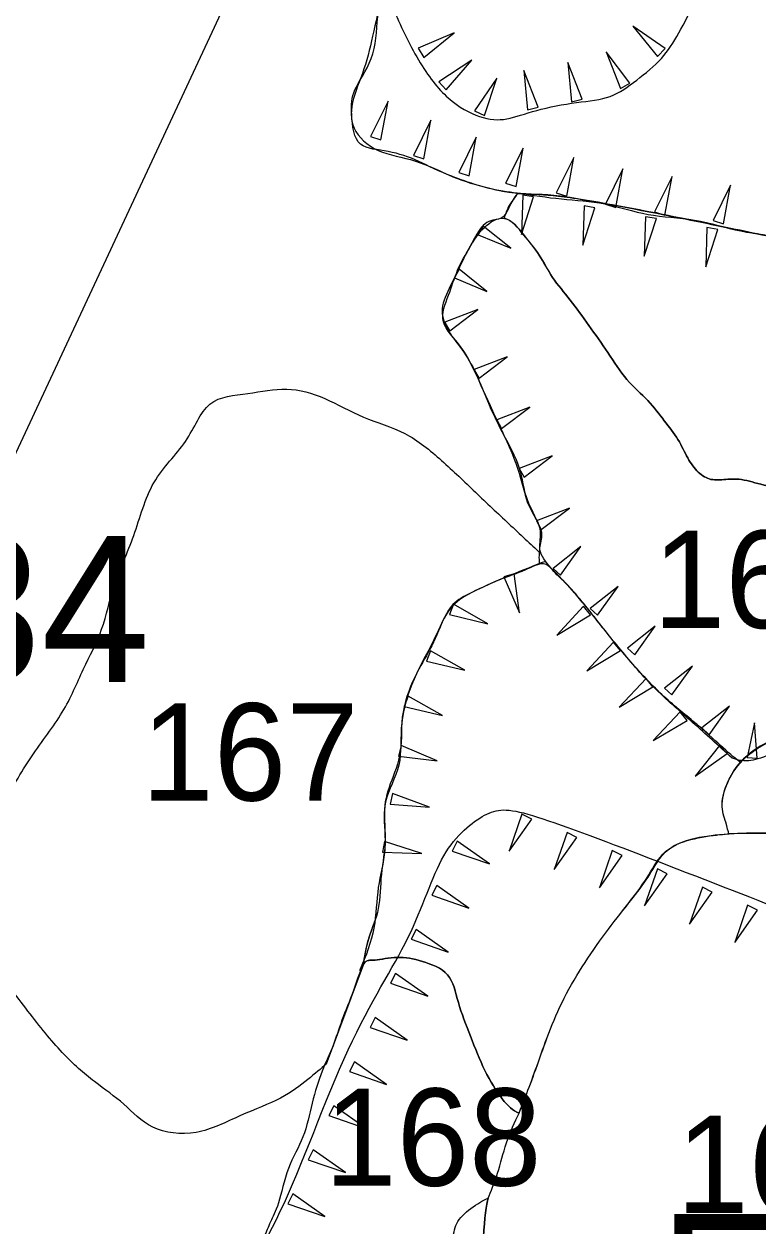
# Model space of a CAD drawing. Extents: x 204.4 to 281.1, y 333.2 to 390.8.
# Drawn here: x 235.56 to 239.33, y 362.41 to 368.59 of the extents above; entities that cross this region are included whole.
import ezdxf

# ---------------------------------------------------------------- set-up
doc = ezdxf.new("R2010")
doc.units = 0
for name, color, linetype in [('Feature Contexts', 7, 'Continuous'), ('Feature Numbers', 7, 'Continuous'), ('Features', 7, 'Continuous'), ('Postholes', 7, 'Continuous')]:
    doc.layers.add(name, color=color, linetype=linetype)

msp = doc.modelspace()

# ---------------------------------------------------------------- linework, layer by layer
at = {"layer": 'Features'}
for p, q in [((238.6894, 368.5785), (238.8174, 368.4219)), ((238.8555, 368.4635), (238.6894, 368.5785)), ((237.7728, 368.5442), (237.5872, 368.4641)), ((237.6167, 368.416), (237.7728, 368.5442)), ((237.5872, 368.4641), (237.6167, 368.416)), ((238.5534, 368.4461), (238.6262, 368.2574)), ((238.6754, 368.2851), (238.5534, 368.4461)), ((238.8174, 368.4219), (238.8555, 368.4635)), ((237.8626, 368.4038), (237.694, 368.2924)), ((237.7314, 368.2502), (237.8626, 368.4038)), ((238.3565, 368.3906), (238.3752, 368.1892)), ((238.4301, 368.2025), (238.3565, 368.3906)), ((238.1302, 368.3497), (238.1489, 368.1483)), ((238.2038, 368.1616), (238.1302, 368.3497)), ((237.694, 368.2924), (237.7314, 368.2502)), ((237.9914, 368.3099), (237.8776, 368.1429)), ((237.9282, 368.1181), (237.9914, 368.3099)), ((238.6262, 368.2574), (238.6754, 368.2851)), ((238.3752, 368.1892), (238.4301, 368.2025)), ((237.4327, 368.1921), (237.3425, 368.0113)), ((237.3961, 367.9937), (237.4327, 368.1921)), ((237.8776, 368.1429), (237.9282, 368.1181)), ((238.1489, 368.1483), (238.2038, 368.1616)), ((237.653, 368.094), (237.5628, 367.9131)), ((237.6164, 367.8955), (237.653, 368.094)), ((237.3425, 368.0113), (237.3961, 367.9937)), ((237.886, 368.0068), (237.7958, 367.826)), ((237.8494, 367.8083), (237.886, 368.0068)), ((238.1271, 367.9517), (238.0369, 367.7708)), ((238.0905, 367.7532), (238.1271, 367.9517)), ((237.5628, 367.9131), (237.6164, 367.8955)), ((238.3869, 367.9027), (238.2967, 367.7218)), ((238.3503, 367.7042), (238.3869, 367.9027)), ((238.6394, 367.844), (238.5492, 367.6631)), ((238.6028, 367.6455), (238.6394, 367.844)), ((237.7958, 367.826), (237.8494, 367.8083)), ((238.0369, 367.7708), (238.0905, 367.7532)), ((238.8919, 367.8048), (238.8017, 367.6239)), ((238.8553, 367.6063), (238.8919, 367.8048)), ((238.1249, 367.7093), (238.1189, 367.5076)), ((238.1807, 367.7001), (238.1249, 367.7093)), ((238.2967, 367.7218), (238.3503, 367.7042)), ((239.1925, 367.7607), (239.1023, 367.5798)), ((239.1559, 367.5622), (239.1925, 367.7607)), ((238.1189, 367.5076), (238.1807, 367.7001)), ((238.44, 367.6537), (238.434, 367.452)), ((238.434, 367.452), (238.4958, 367.6445)), ((238.4958, 367.6445), (238.44, 367.6537)), ((238.5492, 367.6631), (238.6028, 367.6455)), ((238.7552, 367.5982), (238.7492, 367.3965)), ((238.7492, 367.3965), (238.811, 367.589)), ((238.811, 367.589), (238.7552, 367.5982)), ((238.8017, 367.6239), (238.8553, 367.6063)), ((237.9205, 367.5493), (237.8951, 367.5051)), ((238.0628, 367.4362), (237.9205, 367.5493)), ((239.0703, 367.5426), (239.0643, 367.3409)), ((239.0643, 367.3409), (239.1261, 367.5334)), ((239.1261, 367.5334), (239.0703, 367.5426)), ((239.1023, 367.5798), (239.1559, 367.5622)), ((237.8951, 367.5051), (238.0628, 367.4362)), ((237.7987, 367.3282), (237.7733, 367.284)), ((237.7733, 367.284), (237.941, 367.2151)), ((237.941, 367.2151), (237.7987, 367.3282)), ((237.8937, 367.1222), (237.7241, 367.0569)), ((237.7493, 367.0126), (237.8937, 367.1222)), ((237.7241, 367.0569), (237.7493, 367.0126)), ((238.0444, 366.8781), (237.8748, 366.8128)), ((237.9, 366.7685), (238.0444, 366.8781)), ((237.8748, 366.8128), (237.9, 366.7685)), ((238.1606, 366.6199), (237.991, 366.5546)), ((238.0162, 366.5103), (238.1606, 366.6199)), ((237.991, 366.5546), (238.0162, 366.5103)), ((238.2756, 366.37), (238.106, 366.3047)), ((238.1312, 366.2604), (238.2756, 366.37)), ((238.106, 366.3047), (238.1312, 366.2604)), ((238.3642, 366.1013), (238.1946, 366.036)), ((238.2198, 365.9917), (238.3642, 366.1013)), ((238.1946, 366.036), (238.2198, 365.9917)), ((238.4236, 365.9031), (238.2808, 365.7907)), ((238.3179, 365.7558), (238.4236, 365.9031)), ((238.2406, 365.8274), (238.2407, 365.8274)), ((238.2406, 365.8274), (238.2407, 365.8274)), ((238.2808, 365.7907), (238.3179, 365.7558)), ((238.0812, 365.7637), (238.027, 365.7481)), ((238.027, 365.7481), (238.1085, 365.5634)), ((238.1085, 365.5634), (238.0812, 365.7637)), ((238.6145, 365.6983), (238.4717, 365.5859)), ((238.5088, 365.551), (238.6145, 365.6983)), ((237.7691, 365.6066), (237.7487, 365.5542)), ((237.945, 365.5071), (237.7691, 365.6066)), ((237.7487, 365.5542), (237.945, 365.5071)), ((238.4368, 365.5968), (238.2994, 365.4489)), ((238.2994, 365.4489), (238.4724, 365.5531)), ((238.4724, 365.5531), (238.4368, 365.5968)), ((238.4717, 365.5859), (238.5088, 365.551)), ((238.8055, 365.4936), (238.6627, 365.3812)), ((238.6998, 365.3463), (238.8055, 365.4936)), ((237.651, 365.3674), (237.6306, 365.315)), ((237.8269, 365.2679), (237.651, 365.3674)), ((238.5916, 365.413), (238.4542, 365.2651)), ((238.4542, 365.2651), (238.6272, 365.3693)), ((238.6272, 365.3693), (238.5916, 365.413)), ((238.6627, 365.3812), (238.6998, 365.3463)), ((237.6306, 365.315), (237.8269, 365.2679)), ((238.9964, 365.2888), (238.8536, 365.1764)), ((238.8907, 365.1415), (238.9964, 365.2888)), ((238.7579, 365.2262), (238.6205, 365.0783)), ((238.6205, 365.0783), (238.7935, 365.1825)), ((238.7935, 365.1825), (238.7579, 365.2262)), ((238.8536, 365.1764), (238.8907, 365.1415)), ((237.536, 365.1341), (237.5156, 365.0817)), ((237.7119, 365.0346), (237.536, 365.1341)), ((237.5156, 365.0817), (237.7119, 365.0346)), ((238.9328, 365.054), (238.7954, 364.9061)), ((238.9684, 365.0103), (238.9328, 365.054)), ((239.1874, 365.084), (239.0446, 364.9716)), ((239.0817, 364.9367), (239.1874, 365.084)), ((238.7954, 364.9061), (238.9684, 365.0103)), ((239.3153, 364.9973), (239.2779, 364.8195)), ((239.3287, 364.8165), (239.3153, 364.9973)), ((239.0446, 364.9716), (239.0817, 364.9367)), ((237.4999, 364.8805), (237.4856, 364.8261)), ((237.6859, 364.8015), (237.4999, 364.8805)), ((239.1355, 364.8809), (239.0101, 364.7229)), ((239.1744, 364.8403), (239.1355, 364.8809)), ((237.4856, 364.8261), (237.6859, 364.8015)), ((239.0101, 364.7229), (239.1744, 364.8403)), ((239.2779, 364.8195), (239.3287, 364.8165)), ((237.4556, 364.6338), (237.444, 364.5788)), ((237.6453, 364.564), (237.4556, 364.6338)), ((237.444, 364.5788), (237.6453, 364.564)), ((238.1208, 364.528), (238.0546, 364.3373)), ((238.0546, 364.3373), (238.1711, 364.5024)), ((238.1711, 364.5024), (238.1208, 364.528)), ((238.3526, 364.4344), (238.2864, 364.2437)), ((238.4029, 364.4088), (238.3526, 364.4344)), ((237.4142, 364.3879), (237.4049, 364.3323)), ((237.6068, 364.3262), (237.4142, 364.3879)), ((237.7884, 364.3889), (237.7628, 364.3386)), ((237.9535, 364.2724), (237.7884, 364.3889)), ((238.2864, 364.2437), (238.4029, 364.4088)), ((237.4049, 364.3323), (237.6068, 364.3262)), ((237.7628, 364.3386), (237.9535, 364.2724)), ((238.5844, 364.3407), (238.5182, 364.15)), ((238.5182, 364.15), (238.6347, 364.3151)), ((238.6347, 364.3151), (238.5844, 364.3407)), ((238.8162, 364.2471), (238.75, 364.0564)), ((238.8665, 364.2215), (238.8162, 364.2471)), ((238.75, 364.0564), (238.8665, 364.2215)), ((237.6827, 364.1623), (237.6571, 364.112)), ((237.8478, 364.0458), (237.6827, 364.1623)), ((239.048, 364.1534), (238.9818, 363.9627)), ((238.9818, 363.9627), (239.0983, 364.1278)), ((239.0983, 364.1278), (239.048, 364.1534)), ((237.6571, 364.112), (237.8478, 364.0458)), ((239.2798, 364.0598), (239.2136, 363.8691)), ((239.3301, 364.0342), (239.2798, 364.0598)), ((239.2136, 363.8691), (239.3301, 364.0342)), ((237.5771, 363.9357), (237.5515, 363.8854)), ((237.5515, 363.8854), (237.7422, 363.8192)), ((237.7422, 363.8192), (237.5771, 363.9357)), ((237.3046, 363.7515), (237.1157, 363.2439)), ((237.4714, 363.7092), (237.4458, 363.6589)), ((237.6365, 363.5927), (237.4714, 363.7092)), ((237.4458, 363.6589), (237.6365, 363.5927)), ((237.3658, 363.4826), (237.3402, 363.4323)), ((237.5309, 363.3661), (237.3658, 363.4826)), ((237.3402, 363.4323), (237.5309, 363.3661)), ((237.2601, 363.256), (237.2345, 363.2057)), ((237.2345, 363.2057), (237.4252, 363.1395)), ((237.4252, 363.1395), (237.2601, 363.256)), ((237.1545, 363.0294), (237.1289, 362.9791)), ((237.3196, 362.9129), (237.1545, 363.0294)), ((237.1289, 362.9791), (237.3196, 362.9129)), ((238.1056, 362.9917), (238.1057, 362.9919)), ((237.0488, 362.8029), (237.0232, 362.7526)), ((237.2139, 362.6864), (237.0488, 362.8029)), ((237.0232, 362.7526), (237.2139, 362.6864)), ((236.9432, 362.5763), (236.9176, 362.526)), ((236.9176, 362.526), (237.1083, 362.4598)), ((237.1083, 362.4598), (236.9432, 362.5763))]:
    msp.add_line(p, q, dxfattribs=at)
for points in [[(237.6319, 369.6671), (237.6497, 369.7002), (237.6891, 369.7976), (237.8024, 370.0425), (237.9733, 370.1829), (238.0481, 370.2551), (238.2603, 370.2428), (238.3743, 370.1921), (238.5665, 370.129), (238.8399, 370.0433), (239.0966, 369.9764), (239.2488, 370.0235), (239.3918, 369.9574), (239.6462, 369.9245), (239.9685, 369.761), (240.1746, 369.6691), (240.4516, 369.5045), (240.62, 369.3925), (240.8263, 369.2822), (240.8706, 369.2515), (240.843, 369.1504), (240.7902, 369.0854), (240.7621, 368.8903), (240.6307, 368.6792), (240.5023, 368.3279), (240.4059, 368.1643), (240.2382, 367.7233), (240.1448, 367.5378), (240.0341, 367.3575), (239.9769, 367.3745), (239.9013, 367.3477), (239.7274, 367.438), (239.401, 367.4929), (239.0423, 367.5723), (238.52, 367.6728), (238.2396, 367.7199), (238.0444, 367.709), (237.7118, 367.8171), (237.5768, 367.896), (237.412, 367.9449), (237.2568, 367.949), (237.2412, 368.1615), (237.2513, 368.2529), (237.3756, 368.4259), (237.3727, 368.662), (237.4109, 368.778), (237.4214, 368.8156)], [(237.6505, 369.6967), (237.6947, 369.794), (237.7432, 369.8901), (237.8241, 370.0298), (237.9485, 370.1334), (238.0696, 370.2406), (238.2329, 370.2219), (238.4917, 370.1396), (238.7635, 370.052), (238.9792, 369.9994), (239.14, 369.9769), (239.324, 369.9836), (239.4967, 369.9255), (239.6963, 369.8537), (239.9056, 369.7631), (240.1316, 369.6715), (240.3605, 369.5321), (240.5753, 369.4256), (240.7182, 369.3162), (240.8192, 369.2763), (240.8507, 369.205), (240.7836, 369.1167), (240.7714, 368.9885), (240.735, 368.857), (240.6494, 368.6926), (240.562, 368.5534), (240.5734, 368.5055), (240.5446, 368.4469)], [(237.7845, 369.7974), (237.8441, 369.8356), (237.9332, 369.8696), (238.1676, 369.9409), (238.3952, 369.9871), (238.5495, 369.8985), (238.7235, 369.8245), (238.9431, 369.5881), (239.0625, 369.3416), (239.0528, 368.9398), (239.0234, 368.7155), (238.9216, 368.5337), (238.8486, 368.4102), (238.7072, 368.2974), (238.5819, 368.2037), (238.4092, 368.1897), (238.1814, 368.1479), (238.0423, 368.0904), (237.9097, 368.0997), (237.7387, 368.192), (237.5876, 368.3862), (237.4463, 368.6877), (237.3729, 368.8878), (237.4004, 369.1472), (237.4146, 369.3663), (237.4325, 369.4727), (237.5758, 369.6403), (237.7249, 369.7592), (237.7845, 369.7974)], [(237.4144, 368.783), (237.4, 368.7239), (237.3616, 368.5749), (237.3233, 368.377), (237.2443, 368.2024), (237.2338, 368.0483), (237.3717, 367.9227), (237.5745, 367.8973), (237.7688, 367.7961), (237.9464, 367.744), (238.0483, 367.7264), (238.096, 367.721)], [(238.096, 367.721), (238.1764, 367.7091), (238.3211, 367.6863), (238.5496, 367.6751), (238.7626, 367.599), (239.0086, 367.5924), (239.2481, 367.5155), (239.4733, 367.4983), (239.6379, 367.423), (239.7714, 367.4383), (239.8561, 367.3555), (239.9426, 367.376), (240.0314, 367.3565), (240.1021, 367.5073), (240.201, 367.6485), (240.2966, 367.8769), (240.3596, 367.998), (240.409, 368.1319), (240.4794, 368.265), (240.4991, 368.3623), (240.5446, 368.4469)], [(238.0992, 367.7185), (238.152, 367.714), (238.2691, 367.7149), (238.52, 367.6728), (239.0423, 367.5723), (239.401, 367.4929), (239.7274, 367.438), (239.9013, 367.3477), (239.9769, 367.3745), (240.0341, 367.3575), (240.1448, 367.5378), (240.2382, 367.7233), (240.4059, 368.1643), (240.4747, 368.2811), (240.5184, 368.3841), (240.5239, 368.3974)], [(238.0964, 367.7187), (238.0914, 367.7102), (238.0756, 367.6842), (238.0467, 367.6503), (238.0301, 367.5795), (237.9347, 367.5875), (237.8732, 367.4845), (237.8154, 367.3741), (237.7539, 367.2423), (237.6941, 367.1246), (237.7342, 367.0144), (237.802, 366.9335), (237.8791, 366.817), (237.9396, 366.6538), (238.0209, 366.4823), (238.1191, 366.311), (238.1338, 366.1381), (238.1998, 366.0386), (238.23, 365.9658), (238.2078, 365.8986), (238.2075, 365.8436), (238.2089, 365.8151)], [(238.0296, 367.591), (238.036, 367.6072), (238.0558, 367.6515), (238.0809, 367.693), (238.0992, 367.7185)], [(239.2429, 364.7953), (239.2229, 364.8095), (239.1575, 364.8628), (239.038, 364.978), (238.8589, 365.1171), (238.6884, 365.2961), (238.5263, 365.4968), (238.3851, 365.6817), (238.2639, 365.7944), (238.1947, 365.8881), (238.2359, 365.9891), (238.1426, 366.1277), (238.1018, 366.3262), (237.9942, 366.5462), (237.8982, 366.7611), (237.8171, 366.9355), (237.6844, 367.0557), (237.7476, 367.1971), (237.7845, 367.3235), (237.8556, 367.4473), (237.9159, 367.5458), (238.0363, 367.6222), (238.1295, 367.504), (238.2128, 367.4053), (238.2716, 367.2845), (238.3696, 367.174), (238.4633, 367.0407), (238.5636, 366.9013), (238.6552, 366.7549), (238.7745, 366.6541), (238.8516, 366.5483), (238.9274, 366.4537), (238.9704, 366.355), (239.0242, 366.28), (239.0905, 366.2412), (239.1634, 366.249), (239.2588, 366.2535), (239.3738, 366.2101), (239.5349, 366.2042), (239.6919, 366.207), (239.7917, 366.2176), (239.8256, 366.222)], [(239.8256, 366.222), (239.7917, 366.2176), (239.6919, 366.207), (239.5349, 366.2042), (239.3738, 366.2101), (239.2588, 366.2535), (239.1634, 366.249), (239.0905, 366.2412), (239.0242, 366.28), (238.9704, 366.355), (238.9274, 366.4537), (238.8516, 366.5483), (238.7745, 366.6541), (238.6552, 366.7549), (238.5636, 366.9013), (238.4633, 367.0407), (238.3696, 367.174), (238.2716, 367.2845), (238.2128, 367.4053), (238.1333, 367.4995), (238.0679, 367.5821), (238.0296, 367.591)], [(237.1157, 363.2439), (237.0886, 363.2203), (237.0265, 363.1691), (236.8937, 363.064), (236.6758, 362.9857), (236.4508, 362.8673), (236.2034, 362.9018), (236.0806, 363.0442), (235.9269, 363.1468), (235.7608, 363.292), (235.5848, 363.5092), (235.398, 363.7679), (235.1907, 363.9535), (235.1506, 364.1935), (235.2898, 364.3534), (235.449, 364.564), (235.595, 364.8315), (235.7741, 365.0503), (235.8645, 365.2784), (235.9719, 365.4703), (236.0169, 365.7096), (236.1333, 365.9509), (236.2092, 366.2513), (236.4121, 366.4347), (236.4947, 366.6729), (236.717, 366.6851), (236.9119, 366.7292), (237.1086, 366.6737), (237.3019, 366.5602), (237.5242, 366.5001), (237.711, 366.3474), (237.8807, 366.182), (238.054, 366.0205), (238.1671, 365.9143), (238.2131, 365.8708)], [(239.2008, 364.8166), (239.1286, 364.8808), (239.002, 364.9978), (238.7908, 365.1766), (238.6112, 365.3918), (238.4702, 365.5688), (238.3606, 365.7061), (238.2889, 365.7649), (238.2386, 365.8361), (238.1427, 365.7802), (238.0022, 365.7348), (237.9102, 365.6887), (237.7864, 365.6346), (237.725, 365.5606), (237.6588, 365.3814), (237.5829, 365.2724), (237.4908, 365.05), (237.5117, 364.8453), (237.438, 364.6784), (237.4023, 364.5446), (237.4299, 364.3412), (237.3735, 364.1549), (237.3723, 363.943), (237.3212, 363.8023), (237.2854, 363.7231)], [(238.2407, 365.8274), (238.1862, 365.8065), (238.0567, 365.7545), (237.9031, 365.6891), (237.7433, 365.609), (237.6758, 365.4256), (237.5587, 365.2286), (237.4873, 364.9954), (237.511, 364.7721), (237.3952, 364.5967), (237.4303, 364.3958), (237.3915, 364.2206), (237.3941, 364.0362), (237.3265, 363.893), (237.3097, 363.7921), (237.3046, 363.7515)], [(238.2407, 365.8274), (238.1862, 365.8065), (238.0567, 365.7545), (237.9031, 365.6891), (237.7433, 365.609), (237.6758, 365.4256), (237.5587, 365.2286), (237.4873, 364.9954), (237.511, 364.7721), (237.3952, 364.5967), (237.4303, 364.3958), (237.3915, 364.2206), (237.3941, 364.0362), (237.3278, 363.8958), (237.3107, 363.7981), (237.3058, 363.7606)], [(239.2429, 364.7953), (239.2229, 364.8095), (239.1575, 364.8628), (239.038, 364.978), (238.8589, 365.1171), (238.6884, 365.2961), (238.5263, 365.4968), (238.3855, 365.6812), (238.2781, 365.7812), (238.2406, 365.8274)], [(239.2429, 364.7953), (239.2229, 364.8095), (239.1575, 364.8628), (239.038, 364.978), (238.8589, 365.1171), (238.6884, 365.2961), (238.5263, 365.4968), (238.3855, 365.6812), (238.2781, 365.7812), (238.2406, 365.8274)], [(239.1835, 364.4273), (239.1805, 364.4397), (239.17, 364.4812), (239.1373, 364.5751), (239.1762, 364.7082), (239.272, 364.8421), (239.4812, 364.9518), (239.8181, 365.0082), (240.0973, 365.1559), (240.448, 365.1962), (240.9491, 365.411), (241.2187, 365.2785), (241.5081, 365.2736), (241.721, 365.0895), (242.0281, 365.0883), (242.2706, 364.9333), (242.482, 364.9738), (242.6833, 364.9977), (242.8788, 364.9723), (243.026, 364.897), (243.1393, 364.7724), (243.3224, 364.6237), (243.4487, 364.4001), (243.541, 364.1596), (243.503, 363.8739), (243.4801, 363.4968), (243.4115, 363.0661), (243.2971, 362.6827), (243.197, 362.39), (243.0882, 362.2045), (243.0188, 362.0641), (243.0455, 361.9575), (243.0588, 361.9047), (243.0661, 361.8806)], [(242.2754, 364.9094), (241.7891, 365.0718), (241.5526, 365.1518), (241.2247, 365.2671), (240.8755, 365.2953), (240.4091, 365.2085), (239.9398, 364.9934), (239.543, 364.916), (239.3625, 364.8146), (239.2716, 364.7977), (239.2337, 364.8047), (239.2008, 364.8166)], [(239.6763, 364.9889), (239.5969, 364.9694), (239.4524, 364.9366), (239.302, 364.8578), (239.2505, 364.804), (239.2429, 364.7953)], [(239.1835, 364.4273), (239.1805, 364.4397), (239.17, 364.4812), (239.1373, 364.5751), (239.1727, 364.6963), (239.2215, 364.7706), (239.2429, 364.7953)], [(243.0472, 362.3449), (243.0256, 362.2843), (242.945, 362.0844), (242.9234, 361.7855), (243.1054, 361.6036), (242.7095, 361.0209), (242.5793, 360.6604), (242.1479, 359.9268), (241.9818, 359.6012), (241.7908, 359.2805), (241.7034, 359.2215), (241.593, 359.2844), (241.0624, 359.6089), (240.5249, 359.8548), (239.0219, 360.7108), (238.4634, 360.8338), (237.8497, 361.2672), (237.3092, 361.4791), (236.8984, 361.692), (236.5697, 361.8928), (236.5795, 362.0263), (236.8659, 362.3725), (237.2335, 363.4069), (237.5691, 363.8981), (237.7007, 364.3583), (237.9458, 364.5528), (238.0886, 364.5653), (238.7446, 364.3143), (239.5791, 363.992), (239.8647, 363.8581), (240.4239, 363.6214), (240.5559, 363.578)], [(243.0472, 362.3449), (243.0256, 362.2843), (242.945, 362.0844), (242.9234, 361.7855), (243.1054, 361.6036), (242.7095, 361.0209), (242.5793, 360.6604), (242.1479, 359.9268), (241.9818, 359.6012), (241.7908, 359.2805), (241.7034, 359.2215), (241.593, 359.2844), (241.0624, 359.6089), (240.5249, 359.8548), (239.0219, 360.7108), (238.4634, 360.8338), (237.8497, 361.2672), (237.3092, 361.4791), (236.8984, 361.692), (236.5697, 361.8928), (236.5795, 362.0263), (236.8659, 362.3725), (237.2335, 363.4069), (237.5691, 363.8981), (237.7007, 364.3583), (237.9458, 364.5528), (238.0886, 364.5653), (238.7446, 364.3143), (239.5791, 363.992), (239.8647, 363.8581), (240.4239, 363.6214), (240.5559, 363.578)], [(238.1057, 362.9919), (238.1256, 363.0416), (238.1954, 363.22), (238.3158, 363.5813), (238.5687, 363.9554), (238.7962, 364.2185), (238.8797, 364.4662), (240.1032, 364.4123), (240.6487, 363.9698), (240.7119, 363.8669), (240.8902, 363.7105), (240.8542, 363.5863), (240.8878, 363.3551), (240.8567, 362.8879), (240.7115, 362.7147), (240.6162, 362.3902), (240.3681, 361.9977), (240.2774, 361.8398), (240.08, 361.5063), (239.9499, 361.3242), (239.8593, 361.1542), (239.5437, 360.9422), (239.3812, 360.8548), (239.0671, 360.7216), (238.8696, 360.6789), (238.5595, 360.6358), (238.3809, 360.7561), (238.0918, 360.8549), (238.0798, 361.0021), (238.08, 361.1989), (238.159, 361.4648), (238.1791, 361.657), (238.0869, 361.7592), (237.9304, 362.0426), (237.9137, 362.3751), (237.9401, 362.5242), (237.9471, 362.5554)], [(237.9471, 362.5553), (237.9401, 362.5241), (237.9137, 362.3751), (237.9304, 362.0426), (238.0869, 361.7592), (238.1791, 361.657), (238.159, 361.4648), (238.08, 361.1989), (238.0798, 361.0021), (238.0918, 360.8549), (238.3809, 360.7561), (238.5595, 360.6358), (238.8696, 360.6789), (239.0671, 360.7216), (239.3812, 360.8548), (239.5437, 360.9422), (239.8593, 361.1542), (239.9499, 361.3242), (240.08, 361.5063), (240.2774, 361.8398), (240.3681, 361.9977), (240.6162, 362.3902), (240.7115, 362.7147), (240.8567, 362.8879), (240.8878, 363.3551), (240.8542, 363.5863), (240.8902, 363.7105), (240.7119, 363.8669), (240.6487, 363.9698), (240.1314, 364.3894), (239.4113, 364.4411), (239.1836, 364.4273)], [(238.1057, 362.9919), (238.1256, 363.0416), (238.1954, 363.22), (238.3158, 363.5813), (238.5687, 363.9554), (238.7962, 364.2185), (238.8562, 364.3964), (239.1419, 364.4248), (239.1837, 364.4273)], [(238.1059, 362.9924), (238.1257, 363.0419), (238.1955, 363.2202), (238.3158, 363.5813), (238.5687, 363.9554), (238.7962, 364.2185), (238.8562, 364.3964), (239.1418, 364.4247), (239.1835, 364.4273)], [(238.1057, 362.9919), (238.0738, 363.003), (238.0227, 363.0531), (237.9252, 363.2063), (237.8573, 363.3875), (237.7864, 363.5637), (237.7603, 363.7182), (237.6033, 363.7774), (237.4811, 363.8017), (237.35, 363.77), (237.309, 363.7892), (237.258, 363.6211), (237.1906, 363.4636), (237.1542, 363.338), (237.0926, 363.2154), (237.0407, 363.0451), (237.0044, 362.8644), (236.9135, 362.7178), (236.8693, 362.507), (236.8264, 362.4354), (236.7985, 362.35), (236.7532, 362.3264), (236.5181, 362.1941), (236.4839, 362.2268), (236.3897, 362.0205), (236.3571, 361.8974), (236.3597, 361.722), (236.2933, 361.6109), (236.2456, 361.482), (236.2147, 361.3801), (236.1641, 361.3135), (236.1753, 361.2863), (236.2031, 361.295), (236.2805, 361.3083), (236.3422, 361.2878), (236.551, 361.3987), (236.6968, 361.4959), (236.947, 361.5366), (237.0206, 361.6306), (237.2746, 361.7756), (237.6052, 362.0797), (237.7593, 362.2368), (237.7662, 362.365), (237.7843, 362.4446), (237.8841, 362.5253), (237.9416, 362.5529), (237.9471, 362.5554)], [(237.3102, 363.7623), (237.3244, 363.782), (237.3527, 363.7707), (237.4811, 363.8017), (237.6033, 363.7774), (237.7603, 363.7182), (237.7864, 363.5637), (237.8573, 363.3875), (237.9252, 363.2063), (238.0227, 363.0531), (238.0738, 363.003), (238.1057, 362.9919)], [(237.9471, 362.5554), (237.9592, 362.584), (238.0004, 362.6834), (238.0343, 362.8357), (238.0853, 362.9489), (238.1057, 362.9919)], [(237.9471, 362.5554), (237.9592, 362.584), (238.0004, 362.6834), (238.0343, 362.8356), (238.0853, 362.9488), (238.1056, 362.9917)], [(236.171, 361.3052), (236.171, 361.2985), (236.1788, 361.2874), (236.2031, 361.295), (236.2805, 361.3083), (236.3422, 361.2878), (236.551, 361.3987), (236.6968, 361.4959), (236.947, 361.5366), (237.0206, 361.6306), (237.2746, 361.7756), (237.6052, 362.0797), (237.7593, 362.2368), (237.7662, 362.365), (237.7843, 362.4446), (237.8841, 362.5253), (237.9416, 362.5529), (237.9471, 362.5554)]]:
    msp.add_open_spline(points, degree=3, dxfattribs=at)
at = {"layer": 'Postholes'}
msp.add_lwpolyline([(231.484, 357.7258), (254.0071, 348.0756), (261.4315, 361.6283), (238.3735, 372.5072)], close=True, dxfattribs=at)

# ---------------------------------------------------------------- texts
at = {"layer": 'Feature Contexts'}
for s, p in [('162', (238.7935, 365.4849)), ('167', (236.1659, 364.5982)), ('168', (237.1055, 362.6184)), ('164', (238.9135, 362.4793))]:
    msp.add_text(s, height=0.5, dxfattribs=at).set_placement(p)
at = {"layer": 'Feature Numbers'}
for s, p in [('F34', (234.4813, 365.2083)), ('F31', (238.8204, 361.7243))]:
    msp.add_text(s, height=0.75, dxfattribs=at).set_placement(p)

doc.saveas('drawing.dxf')
